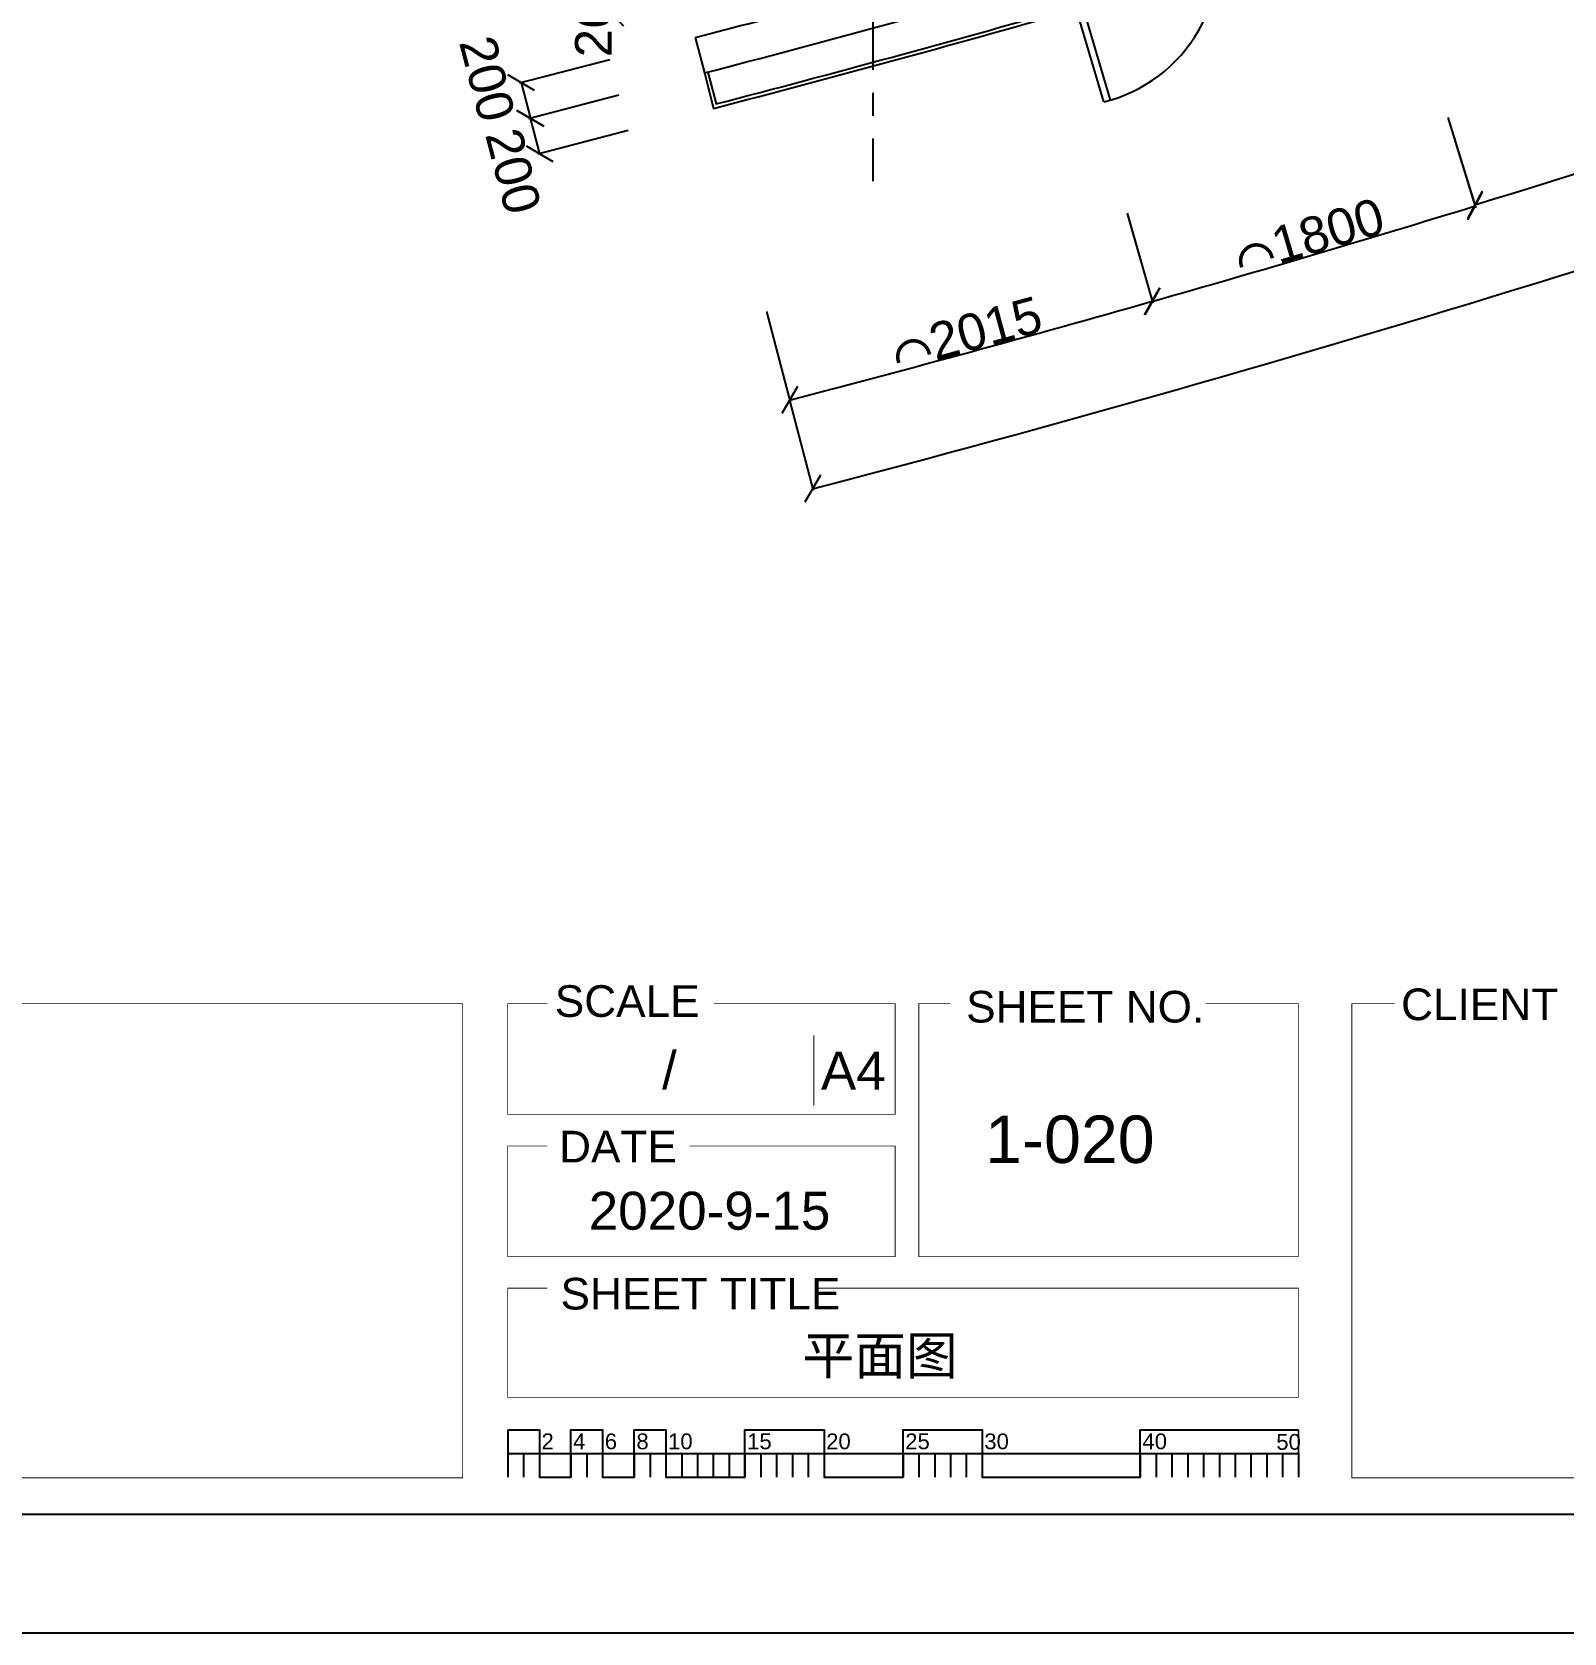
# Model space of a CAD drawing. Header units: inches. Extents: x -29499 to 18736, y -11730 to 82511.
# Drawn here: x -10876 to -2506, y -11730 to -2980 of the extents above; entities that cross this region are included whole.
import ezdxf
from ezdxf.enums import TextEntityAlignment as Align

# ---------------------------------------------------------------- set-up
doc = ezdxf.new("R2010")
doc.units = ezdxf.units.IN
doc.header["$MEASUREMENT"] = 0
doc.linetypes.add('CENTER', pattern=[2, 1.25, -0.25, 0.25, -0.25])
for name, color, linetype in [('DIM', 3, 'Continuous'), ('WALL', 255, 'Continuous'), ('WINDOW', 5, 'Continuous'), ('轴线', 10, 'CENTER')]:
    doc.layers.add(name, color=color, linetype=linetype)
doc.styles.get("Standard").update_dxf_attribs({"font": 'arial.ttf'})
doc.dimstyles.new('DIM-200MM', dxfattribs={"dimtxt": 200, "dimasz": 120, "dimexe": 10, "dimexo": 10, "dimgap": 0.7, "dimtad": 1, "dimdec": 0, "dimrnd": 5, "dimzin": 1, "dimdsep": 46, "dimtxsty": 'Standard', "dimblk": 'OBLIQUE', "dimcen": 0.5, "dimdle": 1, "dimclrd": 256, "dimclre": 256, "dimclrt": 7, "dimaunit": 1, "dimadec": 0, "dimazin": 0, "dimtfac": 1, "dimtdec": 0, "dimtix": 1, "dimtmove": 2, "dimatfit": 3, "dimfxl": 0, "dimtolj": 1, "dimtzin": 1, "dimarcsym": 0})

# ---------------------------------------------------------------- blocks, each defined once
blk = doc.blocks.new('南区-墙-1F$0$DOOR_C01')
for p, q in [((-0.48, 0.4596), (-0.48, -0.01)), ((-0.46, -0.01), (-0.46, 0.46)), ((0.46, -0.01), (0.46, 0.46)), ((0.48, 0.4596), (0.48, -0.01)), ((-0.5, -0.01), (-0.5, 0.01)), ((-0.5, 0.01), (-0.48, 0.01)), ((0.5, 0.01), (0.48, 0.01)), ((0.5, -0.01), (0.5, 0.01)), ((-0.5, -0.01), (-0.46, -0.01)), ((0.5, -0.01), (0.46, -0.01))]:
    blk.add_line(p, q)
for centre, start, end in [((-0.46, 0), 0, 92.4919), ((0.46, 0), 87.5081, 180)]:
    blk.add_arc(centre, 0.46, start, end)
blk = doc.blocks.new('_Oblique')
at = {"color": 0, "linetype": 'ByBlock', "lineweight": -2}
blk.add_line((-0.5, -0.5), (0.5, 0.5), dxfattribs=at)
blk = doc.blocks.new('*D142')
at = {"layer": 'DEFPOINTS', "color": 0, "transparency": 16777216}
for p in [(-5832.8, -2628.5), (-7705.4, -2886), (-5832.8, -2886)]:
    blk.add_point(p, dxfattribs=at)
at = {"layer": 'DIM', "lineweight": -2, "transparency": 16777216}
for p, q in [((-7205.4, -2628.5), (-7715.4, -2628.5)), ((-7705.4, -2627.5), (-7705.4, -2887)), ((-7205.4, -2886), (-7715.4, -2886))]:
    blk.add_line(p, q, dxfattribs=at)
at = {"layer": 'DIM', "lineweight": -2, "transparency": 16777216, "xscale": 120, "yscale": 120, "zscale": 120}
for p, rotation in [((-7705.4, -2628.5), 90), ((-7705.4, -2886), 270)]:
    blk.add_blockref('_Oblique', p, dxfattribs=dict(at, rotation=rotation))
at = {"layer": 'DIM', "color": 7, "transparency": 16777216, "insert": (-7808.2, -2886), "char_height": 200, "attachment_point": 5, "rotation": 90}
blk.add_mtext('\\A1;260', dxfattribs=at)
blk = doc.blocks.new('*D151')
at = {"layer": 'DEFPOINTS', "color": 0, "transparency": 16777216}
for p in [(-7252.8, -3010.5), (-7202.4, -3204), (-8153.8, -3451.5)]:
    blk.add_point(p, dxfattribs=at)
at = {"layer": 'DIM', "lineweight": -2, "transparency": 16777216}
for p, q in [((-7720.2, -3132.1), (-8213.8, -3260.4)), ((-8204.4, -3257), (-8153.5, -3452.5)), ((-7669.9, -3325.6), (-8163.4, -3454))]:
    blk.add_line(p, q, dxfattribs=at)
at = {"layer": 'DIM', "lineweight": -2, "transparency": 16777216, "xscale": 120, "yscale": 120, "zscale": 120}
for p, rotation in [((-8204.1, -3257.9), 104.5807715199417), ((-8153.8, -3451.5), 284.5807715199417)]:
    blk.add_blockref('_Oblique', p, dxfattribs=dict(at, rotation=rotation))
at = {"layer": 'DIM', "color": 7, "transparency": 16777216, "insert": (-8390.1, -3236), "char_height": 200, "attachment_point": 5, "rotation": 284.58077}
blk.add_mtext('\\A1;200', dxfattribs=at)
blk = doc.blocks.new('*D152')
at = {"layer": 'DEFPOINTS', "color": 0, "transparency": 16777216}
for p in [(-7202.4, -3204), (-7152.1, -3397.6), (-8103.4, -3645)]:
    blk.add_point(p, dxfattribs=at)
at = {"layer": 'DIM', "lineweight": -2, "transparency": 16777216}
for p, q in [((-7669.9, -3325.6), (-8163.4, -3454)), ((-8154, -3450.5), (-8103.2, -3646)), ((-7619.5, -3519.2), (-8113.1, -3647.6))]:
    blk.add_line(p, q, dxfattribs=at)
at = {"layer": 'DIM', "lineweight": -2, "transparency": 16777216, "xscale": 120, "yscale": 120, "zscale": 120}
for p, rotation in [((-8153.8, -3451.5), 104.5807880497374), ((-8103.4, -3645), 284.5807880497375)]:
    blk.add_blockref('_Oblique', p, dxfattribs=dict(at, rotation=rotation))
at = {"layer": 'DIM', "color": 7, "transparency": 16777216, "insert": (-8247.5, -3740.8), "char_height": 200, "attachment_point": 5, "rotation": 284.58079}
blk.add_mtext('\\A1;200', dxfattribs=at)
blk = doc.blocks.new('*D155')
at = {"layer": 'DEFPOINTS', "color": 0, "transparency": 16777216}
for p in [(-29498.8, 82511), (-5206.6, -2867.9), (-7152.1, -3397.6), (-6075.6, -4816.7)]:
    blk.add_point(p, dxfattribs=at)
at = {"layer": 'DIM', "lineweight": -2, "transparency": 16777216}
for p, q in [((-4892.7, -3971), (-4753.1, -4461.6)), ((-6863.3, -4507.6), (-6734.9, -5001.2))]:
    blk.add_line(p, q, dxfattribs=at)
blk.add_arc((-29498.8, 82511), 90414.5, 284.58078, 285.882263, dxfattribs=at)
at = {"layer": 'DIM', "lineweight": -2, "transparency": 16777216, "xscale": 120, "yscale": 120, "zscale": 120}
for p, rotation in [((-4755.9, -4451.9), 15.88226270682978), ((-6737.5, -4991.5), 194.5807800810548)]:
    blk.add_blockref('_Oblique', p, dxfattribs=dict(at, rotation=rotation))
at = {"layer": 'DIM', "color": 7, "transparency": 16777216, "insert": (-5772.1, -4628.1), "char_height": 200, "attachment_point": 5, "rotation": 15.23152}
blk.add_mtext('\\A1;⌒2015', dxfattribs=at)
blk = doc.blocks.new('*D156')
at = {"layer": 'DEFPOINTS', "color": 0, "transparency": 16777216}
for p in [(-29498.8, 82511), (-452.2, -1157.9), (-3533.2, -2164.7), (-1940.9, -3595.2)]:
    blk.add_point(p, dxfattribs=at)
at = {"layer": 'DIM', "lineweight": -2, "transparency": 16777216}
for p, q in [((-12.4, -2424.9), (154.9, -2906.7)), ((-3140, -3446.9), (-2990.5, -3934.5))]:
    blk.add_line(p, q, dxfattribs=at)
blk.add_arc((-29498.8, 82511), 90408.6, 287.048049, 289.145017, dxfattribs=at)
at = {"layer": 'DIM', "lineweight": -2, "transparency": 16777216, "xscale": 120, "yscale": 120, "zscale": 120}
for p, rotation in [((151.6, -2897.2), 19.14501706897448), ((-2993.4, -3925), 197.0480489325037)]:
    blk.add_blockref('_Oblique', p, dxfattribs=dict(at, rotation=rotation))
at = {"layer": 'DIM', "color": 7, "transparency": 16777216, "insert": (-1448.1, -3327.7), "char_height": 200, "attachment_point": 5, "rotation": 18.09653}
blk.add_mtext('\\A1;⌒3240', dxfattribs=at)
blk = doc.blocks.new('*D157')
at = {"layer": 'DEFPOINTS', "color": 0, "transparency": 16777216}
for p in [(-29498.8, 82511), (-3533.2, -2164.7), (-5261.3, -2675.5), (-4166.5, -4282.7)]:
    blk.add_point(p, dxfattribs=at)
at = {"layer": 'DIM', "lineweight": -2, "transparency": 16777216}
for p, q in [((-3138.1, -3453.1), (-2988.6, -3940.7)), ((-4892.5, -3971.6), (-4753, -4462.1))]:
    blk.add_line(p, q, dxfattribs=at)
blk.add_arc((-29498.8, 82511), 90415.1, 285.882263, 287.048047, dxfattribs=at)
at = {"layer": 'DIM', "lineweight": -2, "transparency": 16777216, "xscale": 120, "yscale": 120, "zscale": 120}
for p, rotation in [((-2991.5, -3931.1), 17.0480468557951), ((-4755.7, -4452.5), 195.8822627070009)]:
    blk.add_blockref('_Oblique', p, dxfattribs=dict(at, rotation=rotation))
at = {"layer": 'DIM', "color": 7, "transparency": 16777216, "insert": (-3901.4, -4097.7), "char_height": 200, "attachment_point": 5, "rotation": 16.46515}
blk.add_mtext('\\A1;⌒1800', dxfattribs=at)
blk = doc.blocks.new('*D162')
at = {"layer": 'DEFPOINTS', "color": 0, "transparency": 16777216}
for p in [(-29498.8, 82511), (7867.1, 2211.7), (-7152.1, -3397.6), (-1346.3, -3935.7)]:
    blk.add_point(p, dxfattribs=at)
at = {"layer": 'DIM', "lineweight": -2, "transparency": 16777216}
for p, q in [((8646.7, 536.3), (8861.8, 73.9)), ((-6737.2, -4992.4), (-6608.8, -5486))]:
    blk.add_line(p, q, dxfattribs=at)
blk.add_arc((-29498.8, 82511), 90915.4, 284.580782, 294.95408, dxfattribs=at)
at = {"layer": 'DIM', "lineweight": -2, "transparency": 16777216, "xscale": 120, "yscale": 120, "zscale": 120}
for p, rotation in [((8857.6, 82.9), 24.95408046656782), ((-6611.4, -5476.3), 194.580781532387)]:
    blk.add_blockref('_Oblique', p, dxfattribs=dict(at, rotation=rotation))
at = {"layer": 'DIM', "color": 7, "transparency": 16777216, "insert": (1214.3, -2950.2), "char_height": 200, "attachment_point": 5, "rotation": 19.76743}
blk.add_mtext('\\A1;⌒15995', dxfattribs=at)

msp = doc.modelspace()

# ---------------------------------------------------------------- linework, layer by layer
at = {"color": 8}
msp.add_line((-8277.2, -10748.5), (-3957.2, -10748.5), dxfattribs=at)
msp.add_lwpolyline([(-17033.8, 13283), (18217.4, 13283), (18217.4, -11081.8), (-17033.8, -11081.8)], close=True)
for points, const_width in [([(-15315, -8290.3), (-8523.6, -8290.3), (-8523.6, -10881.8), (-16833.8, -10881.8), (-16833.8, -8290.3), (-16544.1, -8290.3)], 4.32), ([(-7150.6, -8290.3), (-6160.4, -8290.3), (-6160.4, -8895.1), (-8277.2, -8895.1), (-8277.2, -8290.3), (-8061.2, -8290.3)], 4.32), ([(-4463.2, -8290.3), (-3957.2, -8290.3), (-3957.2, -9672.7), (-6030.8, -9672.7), (-6030.8, -8290.3), (-5858, -8290.3)], 4.32), ([(-2445.4, -8290.3), (10372.1, -8290.3), (10372.1, -10881.8), (-3665, -10881.8), (-3665, -8290.3), (-3431.9, -8290.3)], 4.32), ([(-6604.8, -8463.6), (-6604.8, -8848.8)], 4.32), ([(-7285.4, -9067.9), (-6160.4, -9067.9), (-6160.4, -9672.7), (-8277.2, -9672.7), (-8277.2, -9067.9), (-8061.2, -9067.9)], 4.32), ([(-6596.3, -9845.5), (-3957.2, -9845.5), (-3957.2, -10441.5), (-8277.2, -10441.5), (-8277.2, -9845.5), (-8061.2, -9845.5)], 4.32), ([(-8104.4, -10618.9), (-8104.4, -10748.5)], 8.64), ([(-7931.6, -10618.9), (-7931.6, -10748.5)], 8.64), ([(-7758.8, -10618.9), (-7758.8, -10748.5)], 8.64), ([(-7586, -10618.9), (-7586, -10748.5)], 8.64), ([(-7413.2, -10618.9), (-7413.2, -10748.5)], 8.64), ([(-6981.2, -10618.9), (-6981.2, -10748.5)], 8.64), ([(-6549.2, -10618.9), (-6549.2, -10748.5)], 8.64), ([(-6117.2, -10618.9), (-6117.2, -10748.5)], 8.64), ([(-5685.2, -10618.9), (-5685.2, -10748.5)], 8.64), ([(-4821.2, -10618.9), (-4821.2, -10748.5)], 8.64), ([(-3957.2, -10618.9), (-3957.2, -10748.5)], 8.64)]:
    msp.add_lwpolyline(points, dxfattribs=dict(const_width=const_width))
for points in [[(-17552.2, -10001.8), (-17552.2, -11729.8), (17007.8, -11729.8)], [(-8277.2, -10618.9), (-8277.2, -10878.1)], [(-8104.4, -10748.5), (-8104.4, -10878.1)], [(-6549.2, -10748.5), (-6549.2, -10878.1)], [(-6117.2, -10748.5), (-6117.2, -10878.1)], [(-3957.2, -10748.5), (-3957.2, -10878.1)]]:
    msp.add_lwpolyline(points)
for points in [[(-8277.2, -10618.9), (-8104.4, -10618.9), (-8104.4, -10878.1), (-7931.6, -10878.1), (-7931.6, -10618.9), (-7758.8, -10618.9), (-7758.8, -10878.1), (-7586, -10878.1), (-7586, -10618.9), (-7413.2, -10618.9), (-7413.2, -10878.1), (-6981.2, -10878.1), (-6981.2, -10618.9), (-6549.2, -10618.9), (-6549.2, -10878.1), (-6117.2, -10878.1), (-6117.2, -10618.9), (-5685.2, -10618.9), (-5685.2, -10878.1), (-4821.2, -10878.1), (-4821.2, -10618.9), (-3957.2, -10618.9)], [(-8190.8, -10748.5), (-8190.8, -10878.1)], [(-7931.6, -10748.5), (-7931.6, -10878.1)], [(-7845.2, -10748.5), (-7845.2, -10878.1)], [(-7758.8, -10748.5), (-7758.8, -10878.1)], [(-7586, -10748.5), (-7586, -10878.1)], [(-7499.6, -10748.5), (-7499.6, -10878.1)], [(-7413.2, -10748.5), (-7413.2, -10878.1)], [(-7326.8, -10748.5), (-7326.8, -10878.1)], [(-7240.4, -10748.5), (-7240.4, -10878.1)], [(-7154, -10748.5), (-7154, -10878.1)], [(-7067.6, -10748.5), (-7067.6, -10878.1)], [(-6981.2, -10748.5), (-6981.2, -10878.1)], [(-6894.8, -10748.5), (-6894.8, -10878.1)], [(-6808.4, -10748.5), (-6808.4, -10878.1)], [(-6722, -10748.5), (-6722, -10878.1)], [(-6635.6, -10748.5), (-6635.6, -10878.1)], [(-6030.8, -10748.5), (-6030.8, -10878.1)], [(-5944.4, -10748.5), (-5944.4, -10878.1)], [(-5858, -10748.5), (-5858, -10878.1)], [(-5771.6, -10748.5), (-5771.6, -10878.1)], [(-5685.2, -10748.5), (-5685.2, -10878.1)], [(-4821.2, -10748.5), (-4821.2, -10878.1)], [(-4734.8, -10748.5), (-4734.8, -10878.1)], [(-4648.4, -10748.5), (-4648.4, -10878.1)], [(-4562, -10748.5), (-4562, -10878.1)], [(-4475.6, -10748.5), (-4475.6, -10878.1)], [(-4389.2, -10748.5), (-4389.2, -10878.1)], [(-4302.8, -10748.5), (-4302.8, -10878.1)], [(-4216.4, -10748.5), (-4216.4, -10878.1)], [(-4130, -10748.5), (-4130, -10878.1)], [(-4043.6, -10748.5), (-4043.6, -10878.1)]]:
    msp.add_lwpolyline(points, dxfattribs=at)
at = {"layer": 'WALL'}
msp.add_line((-7252.8, -3010.5), (-7202.4, -3204), dxfattribs=at)
for points in [[(-7202.4, -3204), (-7152.1, -3397.6, 0.005679), (-5206.6, -2867.9), (-5261.3, -2675.5)], [(-7183.1, -3199), (-7137.8, -3373.2, 0.005566), (-5231.3, -2854.1), (-5280.5, -2681)]]:
    msp.add_lwpolyline(points, format="xyb", dxfattribs=at)
for radius, end in [(88567.5, 285.882263), (88367.5, 285.023466)]:
    msp.add_arc((-29498.8, 82511), radius, 284.58078, end, dxfattribs=at)
at = {"layer": '轴线', "ltscale": 500}
msp.add_line((-6282.9, 11437.1), (-6282.9, -3794.7), dxfattribs=at)

# ---------------------------------------------------------------- block references
at = {"layer": 'WINDOW', "xscale": 1800.000000000008, "yscale": 1800.000000000008, "zscale": 1800.000000000008, "rotation": 196.465155824638}
msp.add_blockref('南区-墙-1F$0$DOOR_C01', (-4425.6, -2324.2), dxfattribs=at)

# ---------------------------------------------------------------- texts
for s, height, p in [('SCALE', 172.8, (-8020.2, -8362.7)), ('SHEET NO.', 172.8, (-5772.5, -8393.5)), ('CLIENT', 172.8, (-3396.1, -8380.6)), ('A4', 207.36, (-6566.1, -8760.9)), ('DATE', 172.8, (-7996.5, -9158.1)), ('SHEET TITLE', 172.8, (-7988.8, -9961.8)), ('2', 86.4, (-8092.6, -10725.7)), ('4', 86.4, (-7919.8, -10725.7)), ('6', 86.4, (-7747, -10725.7)), ('8', 86.4, (-7574.2, -10725.7)), ('10', 86.4, (-7401.4, -10725.7)), ('15', 86.4, (-6969.4, -10725.7)), ('20', 86.4, (-6537.4, -10725.7)), ('25', 86.4, (-6105.4, -10725.7)), ('30', 86.4, (-5673.4, -10725.7)), ('40', 86.4, (-4809.4, -10725.7)), ('50', 86.4, (-4078.1, -10728.8))]:
    msp.add_text(s, height=height).set_placement(p)
for tag, text, p in [('/', 'AS NOTED', (-7353.6, -8757.7)), ('2020-9-15', '2020-7-22', (-6514.3, -9525.7))]:
    msp.add_attdef(tag, text=text, height=207.36).set_placement(p, align=Align.RIGHT)
for tag, p, s, height in [('1-020', (-5668.9, -9161.2), 'SHEET NO.', 259.2), ('平面图', (-6667.1, -10316.4), 'SHEET-TITLE', 207.36)]:
    msp.add_attdef(tag, p, s, height=height)

# ---------------------------------------------------------------- dimensions: what is measured, and where the dimension line sits
at = {"layer": 'DIM'}
for base, p1, p2, text, picture, middle in [((-6075.6, -4816.7), (-7152.1, -3397.6), (-5206.6, -2867.9), '⌒2015', '*D155', (-5772.1, -4628.1)), ((-1940.9, -3595.2), (-3533.2, -2164.7), (-452.2, -1157.9), '⌒3240', '*D156', (-1448.1, -3327.7)), ((-4166.5, -4282.7), (-5261.3, -2675.5), (-3533.2, -2164.7), '⌒1800', '*D157', (-3901.4, -4097.7)), ((-1346.3, -3935.7), (-7152.1, -3397.6), (7867.1, 2211.7), '⌒15995', '*D162', (1214.3, -2950.2))]:
    dim = msp.add_angular_dim_3p(base=base, center=(-29498.8, 82511), p1=p1, p2=p2, text=text, dimstyle='DIM-200MM', dxfattribs=at)
    dim.commit()
    dim.dimension.update_dxf_attribs({"geometry": picture, "text_midpoint": middle})
for base, p1, p2, angle, picture, middle, dimtype in [((-7705.3591, -2886.0401), (-5832.8426, -2628.4679), (-5832.8426, -2886.0401), 90, '*D142', (-7808.1737, -2886.0401), 160), ((-8153.8, -3451.5), (-7252.8, -3010.5), (-7202.4, -3204), 284.58077, '*D151', (-8390.1, -3236), 161), ((-8103.4, -3645), (-7202.4, -3204), (-7152.1, -3397.6), 284.58079, '*D152', (-8247.5, -3740.8), 161)]:
    dim = msp.add_linear_dim(base=base, p1=p1, p2=p2, angle=angle, dimstyle='DIM-200MM', dxfattribs=at)
    dim.commit()
    dim.dimension.update_dxf_attribs({"geometry": picture, "text_midpoint": middle, "dimtype": dimtype})

doc.saveas('drawing.dxf')
